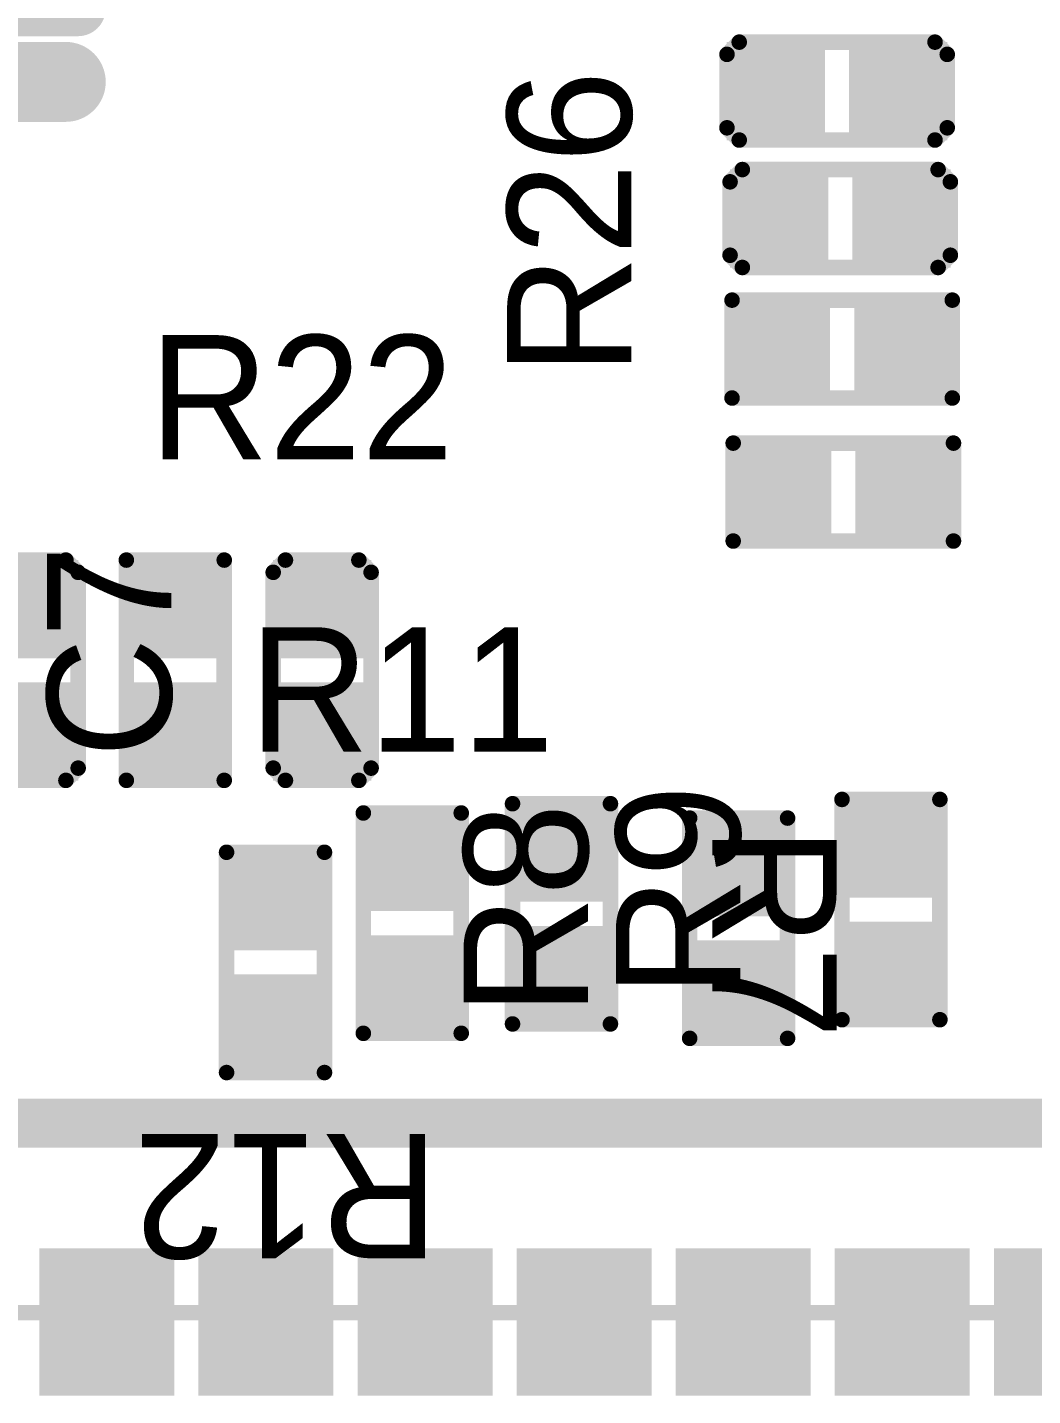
# Model space of a CAD drawing. Extents: x 2.68 to 4.92, y 2.73 to 4.69.
# Drawn here: x 3.6942 to 4.0176, y 2.7413 to 3.1815 of the extents above; entities that cross this region are included whole.
import ezdxf

# ---------------------------------------------------------------- set-up
doc = ezdxf.new("R2010")
doc.units = 0
doc.layers.get('0').update_dxf_attribs({"linetype": 'CONTINUOUS'})
for name, color, linetype in [('BOTTOMLAYER', 5, 'CONTINUOUS'), ('BOTTOMSOLDER', 6, 'CONTINUOUS'), ('MECHANICAL1', 6, 'CONTINUOUS'), ('MULTILAYER', 9, 'CONTINUOUS'), ('TOPLAYER', 1, 'CONTINUOUS'), ('TOPOVERLAY', 2, 'CONTINUOUS'), ('TOPPASTE', 8, 'CONTINUOUS'), ('TOPSOLDER', 216, 'CONTINUOUS')]:
    doc.layers.add(name, color=color, linetype=linetype)

# ---------------------------------------------------------------- blocks, each defined once
blk = doc.blocks.new('0402C_8')
at = {"layer": 'TOPLAYER'}
for points in [[(-0.01181, -0.01181), (0.01181, -0.01181), (-0.01181, 0.01181), (0.01181, 0.01181)], [(0.02756, -0.01181), (0.05118, -0.01181), (0.02756, 0.01181), (0.05118, 0.01181)]]:
    blk.add_solid(points, dxfattribs=at)
at = {"layer": 'TOPOVERLAY', "const_width": 0.005}
for points in [[(-0.01181, 0.01575), (-0.01575, 0.01181)], [(-0.01181, 0.01575), (0.05118, 0.01575)], [(0.05118, 0.01575), (0.05512, 0.01181)], [(-0.01575, 0.01181), (-0.01575, 0.01181)], [(-0.01575, 0.01181), (-0.01575, -0.01181)], [(0.05512, 0.01181), (0.05512, 0.01181)], [(0.05512, 0.01181), (0.05512, -0.01181)], [(-0.01575, -0.01181), (-0.01181, -0.01575)], [(-0.01575, -0.01181), (-0.01575, -0.01181)], [(0.05512, -0.01181), (0.05118, -0.01575)], [(0.05512, -0.01181), (0.05512, -0.01181)], [(-0.01181, -0.01575), (0.05118, -0.01575)], [(0.05118, -0.01575), (0.05118, -0.01575)]]:
    blk.add_lwpolyline(points, dxfattribs=at)
at = {"layer": 'TOPOVERLAY', "const_width": 0.0025}
for points in [[(-0.01306, 0.01575, 1), (-0.01056, 0.01575, 1)], [(-0.01306, 0.01575, 1), (-0.01056, 0.01575, 1)], [(0.04993, 0.01575, 1), (0.05243, 0.01575, 1)], [(0.04993, 0.01575, 1), (0.05243, 0.01575, 1)], [(-0.017, 0.01181, 1), (-0.0145, 0.01181, 1)], [(-0.017, 0.01181, 1), (-0.0145, 0.01181, 1)], [(-0.017, 0.01181, 1), (-0.0145, 0.01181, 1)], [(-0.017, 0.01181, 1), (-0.0145, 0.01181, 1)], [(0.05387, 0.01181, 1), (0.05637, 0.01181, 1)], [(0.05387, 0.01181, 1), (0.05637, 0.01181, 1)], [(0.05387, 0.01181, 1), (0.05637, 0.01181, 1)], [(0.05387, 0.01181, 1), (0.05637, 0.01181, 1)], [(-0.017, -0.01181, 1), (-0.0145, -0.01181, 1)], [(-0.017, -0.01181, 1), (-0.0145, -0.01181, 1)], [(-0.017, -0.01181, 1), (-0.0145, -0.01181, 1)], [(-0.017, -0.01181, 1), (-0.0145, -0.01181, 1)], [(0.05387, -0.01181, 1), (0.05637, -0.01181, 1)], [(0.05387, -0.01181, 1), (0.05637, -0.01181, 1)], [(0.05387, -0.01181, 1), (0.05637, -0.01181, 1)], [(0.05387, -0.01181, 1), (0.05637, -0.01181, 1)], [(-0.01306, -0.01575, 1), (-0.01056, -0.01575, 1)], [(-0.01306, -0.01575, 1), (-0.01056, -0.01575, 1)], [(0.04993, -0.01575, 1), (0.05243, -0.01575, 1)], [(0.04993, -0.01575, 1), (0.05243, -0.01575, 1)], [(0.04993, -0.01575, 1), (0.05243, -0.01575, 1)], [(0.04993, -0.01575, 1), (0.05243, -0.01575, 1)]]:
    blk.add_lwpolyline(points, format="xyb", close=True, dxfattribs=at)
at = {"layer": 'TOPPASTE'}
for points in [[(-0.01181, -0.01181), (0.01181, -0.01181), (-0.01181, 0.01181), (0.01181, 0.01181)], [(0.02756, -0.01181), (0.05118, -0.01181), (0.02756, 0.01181), (0.05118, 0.01181)]]:
    blk.add_solid(points, dxfattribs=at)
at = {"layer": 'TOPSOLDER'}
for points in [[(-0.01581, -0.01581), (0.01581, -0.01581), (-0.01581, 0.01581), (0.01581, 0.01581)], [(0.02356, -0.01581), (0.05518, -0.01581), (0.02356, 0.01581), (0.05518, 0.01581)]]:
    blk.add_solid(points, dxfattribs=at)
blk = doc.blocks.new('0402C_12')
at = {"layer": 'TOPLAYER'}
for points in [[(-0.01181, -0.01181), (0.01181, -0.01181), (-0.01181, 0.01181), (0.01181, 0.01181)], [(0.02756, -0.01181), (0.05118, -0.01181), (0.02756, 0.01181), (0.05118, 0.01181)]]:
    blk.add_solid(points, dxfattribs=at)
at = {"layer": 'TOPOVERLAY', "const_width": 0.005}
for points in [[(-0.01181, 0.01575), (-0.01575, 0.01181)], [(-0.01181, 0.01575), (0.05118, 0.01575)], [(0.05118, 0.01575), (0.05512, 0.01181)], [(-0.01575, 0.01181), (-0.01575, 0.01181)], [(-0.01575, 0.01181), (-0.01575, -0.01181)], [(0.05512, 0.01181), (0.05512, 0.01181)], [(0.05512, 0.01181), (0.05512, -0.01181)], [(-0.01575, -0.01181), (-0.01181, -0.01575)], [(-0.01575, -0.01181), (-0.01575, -0.01181)], [(0.05512, -0.01181), (0.05118, -0.01575)], [(0.05512, -0.01181), (0.05512, -0.01181)], [(-0.01181, -0.01575), (0.05118, -0.01575)], [(0.05118, -0.01575), (0.05118, -0.01575)]]:
    blk.add_lwpolyline(points, dxfattribs=at)
at = {"layer": 'TOPOVERLAY', "const_width": 0.0025}
for points in [[(-0.01306, 0.01575, 1), (-0.01056, 0.01575, 1)], [(-0.01306, 0.01575, 1), (-0.01056, 0.01575, 1)], [(0.04993, 0.01575, 1), (0.05243, 0.01575, 1)], [(0.04993, 0.01575, 1), (0.05243, 0.01575, 1)], [(-0.017, 0.01181, 1), (-0.0145, 0.01181, 1)], [(-0.017, 0.01181, 1), (-0.0145, 0.01181, 1)], [(-0.017, 0.01181, 1), (-0.0145, 0.01181, 1)], [(-0.017, 0.01181, 1), (-0.0145, 0.01181, 1)], [(0.05387, 0.01181, 1), (0.05637, 0.01181, 1)], [(0.05387, 0.01181, 1), (0.05637, 0.01181, 1)], [(0.05387, 0.01181, 1), (0.05637, 0.01181, 1)], [(0.05387, 0.01181, 1), (0.05637, 0.01181, 1)], [(-0.017, -0.01181, 1), (-0.0145, -0.01181, 1)], [(-0.017, -0.01181, 1), (-0.0145, -0.01181, 1)], [(-0.017, -0.01181, 1), (-0.0145, -0.01181, 1)], [(-0.017, -0.01181, 1), (-0.0145, -0.01181, 1)], [(0.05387, -0.01181, 1), (0.05637, -0.01181, 1)], [(0.05387, -0.01181, 1), (0.05637, -0.01181, 1)], [(0.05387, -0.01181, 1), (0.05637, -0.01181, 1)], [(0.05387, -0.01181, 1), (0.05637, -0.01181, 1)], [(-0.01306, -0.01575, 1), (-0.01056, -0.01575, 1)], [(-0.01306, -0.01575, 1), (-0.01056, -0.01575, 1)], [(0.04993, -0.01575, 1), (0.05243, -0.01575, 1)], [(0.04993, -0.01575, 1), (0.05243, -0.01575, 1)], [(0.04993, -0.01575, 1), (0.05243, -0.01575, 1)], [(0.04993, -0.01575, 1), (0.05243, -0.01575, 1)]]:
    blk.add_lwpolyline(points, format="xyb", close=True, dxfattribs=at)
at = {"layer": 'TOPPASTE'}
for points in [[(-0.01181, -0.01181), (0.01181, -0.01181), (-0.01181, 0.01181), (0.01181, 0.01181)], [(0.02756, -0.01181), (0.05118, -0.01181), (0.02756, 0.01181), (0.05118, 0.01181)]]:
    blk.add_solid(points, dxfattribs=at)
at = {"layer": 'TOPSOLDER'}
for points in [[(-0.01581, -0.01581), (0.01581, -0.01581), (-0.01581, 0.01581), (0.01581, 0.01581)], [(0.02356, -0.01581), (0.05518, -0.01581), (0.02356, 0.01581), (0.05518, 0.01581)]]:
    blk.add_solid(points, dxfattribs=at)
blk = doc.blocks.new('0402C_19')
at = {"layer": 'TOPLAYER'}
for points in [[(-0.01181, -0.01181), (0.01181, -0.01181), (-0.01181, 0.01181), (0.01181, 0.01181)], [(0.02756, -0.01181), (0.05118, -0.01181), (0.02756, 0.01181), (0.05118, 0.01181)]]:
    blk.add_solid(points, dxfattribs=at)
at = {"layer": 'TOPOVERLAY', "const_width": 0.005}
for points in [[(-0.01575, 0.01181), (-0.01181, 0.01575)], [(-0.01181, 0.01575), (0.05118, 0.01575)], [(0.05118, 0.01575), (0.05512, 0.01181)], [(-0.01575, 0.01181), (-0.01575, 0.01181)], [(-0.01575, -0.01181), (-0.01575, 0.01181)], [(0.05512, 0.01181), (0.05512, 0.01181)], [(0.05512, -0.01181), (0.05512, 0.01181)], [(-0.01575, -0.01181), (-0.01181, -0.01575)], [(-0.01575, -0.01181), (-0.01575, -0.01181)], [(0.05118, -0.01575), (0.05512, -0.01181)], [(0.05512, -0.01181), (0.05512, -0.01181)], [(-0.01181, -0.01575), (0.05118, -0.01575)], [(0.05118, -0.01575), (0.05118, -0.01575)]]:
    blk.add_lwpolyline(points, dxfattribs=at)
at = {"layer": 'TOPOVERLAY', "const_width": 0.0025}
for points in [[(-0.01306, 0.01575, 1), (-0.01056, 0.01575, 1)], [(-0.01306, 0.01575, 1), (-0.01056, 0.01575, 1)], [(0.04993, 0.01575, 1), (0.05243, 0.01575, 1)], [(0.04993, 0.01575, 1), (0.05243, 0.01575, 1)], [(-0.017, 0.01181, 1), (-0.0145, 0.01181, 1)], [(-0.017, 0.01181, 1), (-0.0145, 0.01181, 1)], [(-0.017, 0.01181, 1), (-0.0145, 0.01181, 1)], [(-0.017, 0.01181, 1), (-0.0145, 0.01181, 1)], [(0.05387, 0.01181, 1), (0.05637, 0.01181, 1)], [(0.05387, 0.01181, 1), (0.05637, 0.01181, 1)], [(0.05387, 0.01181, 1), (0.05637, 0.01181, 1)], [(0.05387, 0.01181, 1), (0.05637, 0.01181, 1)], [(-0.017, -0.01181, 1), (-0.0145, -0.01181, 1)], [(-0.017, -0.01181, 1), (-0.0145, -0.01181, 1)], [(-0.017, -0.01181, 1), (-0.0145, -0.01181, 1)], [(-0.017, -0.01181, 1), (-0.0145, -0.01181, 1)], [(0.05387, -0.01181, 1), (0.05637, -0.01181, 1)], [(0.05387, -0.01181, 1), (0.05637, -0.01181, 1)], [(0.05387, -0.01181, 1), (0.05637, -0.01181, 1)], [(0.05387, -0.01181, 1), (0.05637, -0.01181, 1)], [(-0.01306, -0.01575, 1), (-0.01056, -0.01575, 1)], [(-0.01306, -0.01575, 1), (-0.01056, -0.01575, 1)], [(0.04993, -0.01575, 1), (0.05243, -0.01575, 1)], [(0.04993, -0.01575, 1), (0.05243, -0.01575, 1)], [(0.04993, -0.01575, 1), (0.05243, -0.01575, 1)], [(0.04993, -0.01575, 1), (0.05243, -0.01575, 1)]]:
    blk.add_lwpolyline(points, format="xyb", close=True, dxfattribs=at)
at = {"layer": 'TOPPASTE'}
for points in [[(-0.01181, -0.01181), (0.01181, -0.01181), (-0.01181, 0.01181), (0.01181, 0.01181)], [(0.02756, -0.01181), (0.05118, -0.01181), (0.02756, 0.01181), (0.05118, 0.01181)]]:
    blk.add_solid(points, dxfattribs=at)
at = {"layer": 'TOPSOLDER'}
for points in [[(-0.01581, -0.01581), (0.01581, -0.01581), (-0.01581, 0.01581), (0.01581, 0.01581)], [(0.02356, -0.01581), (0.05518, -0.01581), (0.02356, 0.01581), (0.05518, 0.01581)]]:
    blk.add_solid(points, dxfattribs=at)
blk = doc.blocks.new('0402C_20')
at = {"layer": 'TOPLAYER'}
for points in [[(-0.01181, -0.01181), (0.01181, -0.01181), (-0.01181, 0.01181), (0.01181, 0.01181)], [(0.02756, -0.01181), (0.05118, -0.01181), (0.02756, 0.01181), (0.05118, 0.01181)]]:
    blk.add_solid(points, dxfattribs=at)
at = {"layer": 'TOPOVERLAY', "const_width": 0.005}
for points in [[(-0.01575, 0.01181), (-0.01181, 0.01575)], [(-0.01181, 0.01575), (0.05118, 0.01575)], [(0.05118, 0.01575), (0.05512, 0.01181)], [(-0.01575, 0.01181), (-0.01575, 0.01181)], [(-0.01575, -0.01181), (-0.01575, 0.01181)], [(0.05512, 0.01181), (0.05512, 0.01181)], [(0.05512, -0.01181), (0.05512, 0.01181)], [(-0.01575, -0.01181), (-0.01181, -0.01575)], [(-0.01575, -0.01181), (-0.01575, -0.01181)], [(0.05118, -0.01575), (0.05512, -0.01181)], [(0.05512, -0.01181), (0.05512, -0.01181)], [(-0.01181, -0.01575), (0.05118, -0.01575)], [(0.05118, -0.01575), (0.05118, -0.01575)]]:
    blk.add_lwpolyline(points, dxfattribs=at)
at = {"layer": 'TOPOVERLAY', "const_width": 0.0025}
for points in [[(-0.01306, 0.01575, 1), (-0.01056, 0.01575, 1)], [(-0.01306, 0.01575, 1), (-0.01056, 0.01575, 1)], [(0.04993, 0.01575, 1), (0.05243, 0.01575, 1)], [(0.04993, 0.01575, 1), (0.05243, 0.01575, 1)], [(-0.017, 0.01181, 1), (-0.0145, 0.01181, 1)], [(-0.017, 0.01181, 1), (-0.0145, 0.01181, 1)], [(-0.017, 0.01181, 1), (-0.0145, 0.01181, 1)], [(-0.017, 0.01181, 1), (-0.0145, 0.01181, 1)], [(0.05387, 0.01181, 1), (0.05637, 0.01181, 1)], [(0.05387, 0.01181, 1), (0.05637, 0.01181, 1)], [(0.05387, 0.01181, 1), (0.05637, 0.01181, 1)], [(0.05387, 0.01181, 1), (0.05637, 0.01181, 1)], [(-0.017, -0.01181, 1), (-0.0145, -0.01181, 1)], [(-0.017, -0.01181, 1), (-0.0145, -0.01181, 1)], [(-0.017, -0.01181, 1), (-0.0145, -0.01181, 1)], [(-0.017, -0.01181, 1), (-0.0145, -0.01181, 1)], [(0.05387, -0.01181, 1), (0.05637, -0.01181, 1)], [(0.05387, -0.01181, 1), (0.05637, -0.01181, 1)], [(0.05387, -0.01181, 1), (0.05637, -0.01181, 1)], [(0.05387, -0.01181, 1), (0.05637, -0.01181, 1)], [(-0.01306, -0.01575, 1), (-0.01056, -0.01575, 1)], [(-0.01306, -0.01575, 1), (-0.01056, -0.01575, 1)], [(0.04993, -0.01575, 1), (0.05243, -0.01575, 1)], [(0.04993, -0.01575, 1), (0.05243, -0.01575, 1)], [(0.04993, -0.01575, 1), (0.05243, -0.01575, 1)], [(0.04993, -0.01575, 1), (0.05243, -0.01575, 1)]]:
    blk.add_lwpolyline(points, format="xyb", close=True, dxfattribs=at)
at = {"layer": 'TOPPASTE'}
for points in [[(-0.01181, -0.01181), (0.01181, -0.01181), (-0.01181, 0.01181), (0.01181, 0.01181)], [(0.02756, -0.01181), (0.05118, -0.01181), (0.02756, 0.01181), (0.05118, 0.01181)]]:
    blk.add_solid(points, dxfattribs=at)
at = {"layer": 'TOPSOLDER'}
for points in [[(-0.01581, -0.01581), (0.01581, -0.01581), (-0.01581, 0.01581), (0.01581, 0.01581)], [(0.02356, -0.01581), (0.05518, -0.01581), (0.02356, 0.01581), (0.05518, 0.01581)]]:
    blk.add_solid(points, dxfattribs=at)
blk = doc.blocks.new('_____________36')
at = {"layer": 'BOTTOMLAYER'}
for points in [[(0.34055, -0.02269), (0.37598, -0.02269), (0.34055, 0.01668), (0.37598, 0.01668)], [(0.39173, -0.02269), (0.42717, -0.02269), (0.39173, 0.01668), (0.42717, 0.01668)], [(0.44291, -0.02269), (0.47835, -0.02269), (0.44291, 0.01668), (0.47835, 0.01668)], [(0.49409, -0.02269), (0.52953, -0.02269), (0.49409, 0.01668), (0.52953, 0.01668)], [(0.54528, -0.02269), (0.58071, -0.02269), (0.54528, 0.01668), (0.58071, 0.01668)], [(0.59646, -0.02269), (0.63189, -0.02269), (0.59646, 0.01668), (0.63189, 0.01668)], [(0.64764, -0.02269), (0.68307, -0.02269), (0.64764, 0.01668), (0.68307, 0.01668)]]:
    blk.add_solid(points, dxfattribs=at)
at = {"layer": 'BOTTOMSOLDER'}
for points in [[(0.33655, -0.02669), (0.37998, -0.02669), (0.33655, 0.02068), (0.37998, 0.02068)], [(0.38773, -0.02669), (0.43117, -0.02669), (0.38773, 0.02068), (0.43117, 0.02068)], [(0.43891, -0.02669), (0.48235, -0.02669), (0.43891, 0.02068), (0.48235, 0.02068)], [(0.49009, -0.02669), (0.53353, -0.02669), (0.49009, 0.02068), (0.53353, 0.02068)], [(0.54128, -0.02669), (0.58471, -0.02669), (0.54128, 0.02068), (0.58471, 0.02068)], [(0.59246, -0.02669), (0.63589, -0.02669), (0.59246, 0.02068), (0.63589, 0.02068)], [(0.64364, -0.02669), (0.68707, -0.02669), (0.64364, 0.02068), (0.68707, 0.02068)]]:
    blk.add_solid(points, dxfattribs=at)
at = {"layer": 'MULTILAYER'}
for points in [[(0.34055, -0.02269), (0.37598, -0.02269), (0.34055, 0.01668), (0.37598, 0.01668)], [(0.39173, -0.02269), (0.42717, -0.02269), (0.39173, 0.01668), (0.42717, 0.01668)], [(0.44291, -0.02269), (0.47835, -0.02269), (0.44291, 0.01668), (0.47835, 0.01668)], [(0.49409, -0.02269), (0.52953, -0.02269), (0.49409, 0.01668), (0.52953, 0.01668)], [(0.54528, -0.02269), (0.58071, -0.02269), (0.54528, 0.01668), (0.58071, 0.01668)], [(0.59646, -0.02269), (0.63189, -0.02269), (0.59646, 0.01668), (0.63189, 0.01668)], [(0.64764, -0.02269), (0.68307, -0.02269), (0.64764, 0.01668), (0.68307, 0.01668)]]:
    blk.add_solid(points, dxfattribs=at)
at = {"layer": 'TOPLAYER'}
for points in [[(0.34055, -0.02269), (0.37598, -0.02269), (0.34055, 0.01668), (0.37598, 0.01668)], [(0.39173, -0.02269), (0.42717, -0.02269), (0.39173, 0.01668), (0.42717, 0.01668)], [(0.44291, -0.02269), (0.47835, -0.02269), (0.44291, 0.01668), (0.47835, 0.01668)], [(0.49409, -0.02269), (0.52953, -0.02269), (0.49409, 0.01668), (0.52953, 0.01668)], [(0.54528, -0.02269), (0.58071, -0.02269), (0.54528, 0.01668), (0.58071, 0.01668)], [(0.59646, -0.02269), (0.63189, -0.02269), (0.59646, 0.01668), (0.63189, 0.01668)], [(0.64764, -0.02269), (0.68307, -0.02269), (0.64764, 0.01668), (0.68307, 0.01668)]]:
    blk.add_solid(points, dxfattribs=at)
at = {"layer": 'TOPSOLDER'}
for points in [[(0.33655, -0.02669), (0.37998, -0.02669), (0.33655, 0.02068), (0.37998, 0.02068)], [(0.38773, -0.02669), (0.43117, -0.02669), (0.38773, 0.02068), (0.43117, 0.02068)], [(0.43891, -0.02669), (0.48235, -0.02669), (0.43891, 0.02068), (0.48235, 0.02068)], [(0.49009, -0.02669), (0.53353, -0.02669), (0.49009, 0.02068), (0.53353, 0.02068)], [(0.54128, -0.02669), (0.58471, -0.02669), (0.54128, 0.02068), (0.58471, 0.02068)], [(0.59246, -0.02669), (0.63589, -0.02669), (0.59246, 0.02068), (0.63589, 0.02068)], [(0.64364, -0.02669), (0.68707, -0.02669), (0.64364, 0.02068), (0.68707, 0.02068)]]:
    blk.add_solid(points, dxfattribs=at)
blk = doc.blocks.new('0402R_48')
at = {"layer": 'TOPLAYER'}
for points in [[(-0.01181, -0.01181), (0.01181, -0.01181), (-0.01181, 0.01181), (0.01181, 0.01181)], [(0.02756, -0.01181), (0.05118, -0.01181), (0.02756, 0.01181), (0.05118, 0.01181)]]:
    blk.add_solid(points, dxfattribs=at)
at = {"layer": 'TOPOVERLAY', "const_width": 0.005}
for points in [[(0.05512, 0.01575), (-0.01575, 0.01575)], [(-0.01575, -0.01575), (-0.01575, 0.01575)], [(0.05512, -0.01575), (0.05512, 0.01575)], [(0.05512, -0.01575), (-0.01575, -0.01575)]]:
    blk.add_lwpolyline(points, dxfattribs=at)
at = {"layer": 'TOPOVERLAY', "const_width": 0.0025}
for points in [[(-0.017, 0.01575, 1), (-0.0145, 0.01575, 1)], [(-0.017, 0.01575, 1), (-0.0145, 0.01575, 1)], [(0.05387, 0.01575, 1), (0.05637, 0.01575, 1)], [(0.05387, 0.01575, 1), (0.05637, 0.01575, 1)], [(-0.017, -0.01575, 1), (-0.0145, -0.01575, 1)], [(-0.017, -0.01575, 1), (-0.0145, -0.01575, 1)], [(0.05387, -0.01575, 1), (0.05637, -0.01575, 1)], [(0.05387, -0.01575, 1), (0.05637, -0.01575, 1)]]:
    blk.add_lwpolyline(points, format="xyb", close=True, dxfattribs=at)
at = {"layer": 'TOPPASTE'}
for points in [[(-0.01181, -0.01181), (0.01181, -0.01181), (-0.01181, 0.01181), (0.01181, 0.01181)], [(0.02756, -0.01181), (0.05118, -0.01181), (0.02756, 0.01181), (0.05118, 0.01181)]]:
    blk.add_solid(points, dxfattribs=at)
at = {"layer": 'TOPSOLDER'}
for points in [[(-0.01581, -0.01581), (0.01581, -0.01581), (-0.01581, 0.01581), (0.01581, 0.01581)], [(0.02356, -0.01581), (0.05518, -0.01581), (0.02356, 0.01581), (0.05518, 0.01581)]]:
    blk.add_solid(points, dxfattribs=at)
blk = doc.blocks.new('0402R_49')
at = {"layer": 'TOPLAYER'}
for points in [[(-0.01181, -0.01181), (0.01181, -0.01181), (-0.01181, 0.01181), (0.01181, 0.01181)], [(0.02756, -0.01181), (0.05118, -0.01181), (0.02756, 0.01181), (0.05118, 0.01181)]]:
    blk.add_solid(points, dxfattribs=at)
at = {"layer": 'TOPOVERLAY', "const_width": 0.005}
for points in [[(-0.01575, 0.01575), (0.05512, 0.01575)], [(-0.01575, 0.01575), (-0.01575, -0.01575)], [(0.05512, 0.01575), (0.05512, -0.01575)], [(-0.01575, -0.01575), (0.05512, -0.01575)]]:
    blk.add_lwpolyline(points, dxfattribs=at)
at = {"layer": 'TOPOVERLAY', "const_width": 0.0025}
for points in [[(-0.017, 0.01575, 1), (-0.0145, 0.01575, 1)], [(-0.017, 0.01575, 1), (-0.0145, 0.01575, 1)], [(0.05387, 0.01575, 1), (0.05637, 0.01575, 1)], [(0.05387, 0.01575, 1), (0.05637, 0.01575, 1)], [(-0.017, -0.01575, 1), (-0.0145, -0.01575, 1)], [(-0.017, -0.01575, 1), (-0.0145, -0.01575, 1)], [(0.05387, -0.01575, 1), (0.05637, -0.01575, 1)], [(0.05387, -0.01575, 1), (0.05637, -0.01575, 1)]]:
    blk.add_lwpolyline(points, format="xyb", close=True, dxfattribs=at)
at = {"layer": 'TOPPASTE'}
for points in [[(-0.01181, -0.01181), (0.01181, -0.01181), (-0.01181, 0.01181), (0.01181, 0.01181)], [(0.02756, -0.01181), (0.05118, -0.01181), (0.02756, 0.01181), (0.05118, 0.01181)]]:
    blk.add_solid(points, dxfattribs=at)
at = {"layer": 'TOPSOLDER'}
for points in [[(-0.01581, -0.01581), (0.01581, -0.01581), (-0.01581, 0.01581), (0.01581, 0.01581)], [(0.02356, -0.01581), (0.05518, -0.01581), (0.02356, 0.01581), (0.05518, 0.01581)]]:
    blk.add_solid(points, dxfattribs=at)
blk = doc.blocks.new('0402R_50')
at = {"layer": 'TOPLAYER'}
for points in [[(-0.01181, -0.01181), (0.01181, -0.01181), (-0.01181, 0.01181), (0.01181, 0.01181)], [(0.02756, -0.01181), (0.05118, -0.01181), (0.02756, 0.01181), (0.05118, 0.01181)]]:
    blk.add_solid(points, dxfattribs=at)
at = {"layer": 'TOPOVERLAY', "const_width": 0.005}
for points in [[(-0.01575, 0.01575), (0.05512, 0.01575)], [(-0.01575, 0.01575), (-0.01575, -0.01575)], [(0.05512, 0.01575), (0.05512, -0.01575)], [(-0.01575, -0.01575), (0.05512, -0.01575)]]:
    blk.add_lwpolyline(points, dxfattribs=at)
at = {"layer": 'TOPOVERLAY', "const_width": 0.0025}
for points in [[(-0.017, 0.01575, 1), (-0.0145, 0.01575, 1)], [(-0.017, 0.01575, 1), (-0.0145, 0.01575, 1)], [(0.05387, 0.01575, 1), (0.05637, 0.01575, 1)], [(0.05387, 0.01575, 1), (0.05637, 0.01575, 1)], [(-0.017, -0.01575, 1), (-0.0145, -0.01575, 1)], [(-0.017, -0.01575, 1), (-0.0145, -0.01575, 1)], [(0.05387, -0.01575, 1), (0.05637, -0.01575, 1)], [(0.05387, -0.01575, 1), (0.05637, -0.01575, 1)]]:
    blk.add_lwpolyline(points, format="xyb", close=True, dxfattribs=at)
at = {"layer": 'TOPPASTE'}
for points in [[(-0.01181, -0.01181), (0.01181, -0.01181), (-0.01181, 0.01181), (0.01181, 0.01181)], [(0.02756, -0.01181), (0.05118, -0.01181), (0.02756, 0.01181), (0.05118, 0.01181)]]:
    blk.add_solid(points, dxfattribs=at)
at = {"layer": 'TOPSOLDER'}
for points in [[(-0.01581, -0.01581), (0.01581, -0.01581), (-0.01581, 0.01581), (0.01581, 0.01581)], [(0.02356, -0.01581), (0.05518, -0.01581), (0.02356, 0.01581), (0.05518, 0.01581)]]:
    blk.add_solid(points, dxfattribs=at)
blk = doc.blocks.new('0402R_52')
at = {"layer": 'TOPLAYER'}
for points in [[(-0.01181, -0.01181), (0.01181, -0.01181), (-0.01181, 0.01181), (0.01181, 0.01181)], [(0.02756, -0.01181), (0.05118, -0.01181), (0.02756, 0.01181), (0.05118, 0.01181)]]:
    blk.add_solid(points, dxfattribs=at)
at = {"layer": 'TOPOVERLAY', "const_width": 0.005}
for points in [[(-0.01575, 0.01575), (0.05512, 0.01575)], [(-0.01575, 0.01575), (-0.01575, -0.01575)], [(0.05512, 0.01575), (0.05512, -0.01575)], [(-0.01575, -0.01575), (0.05512, -0.01575)]]:
    blk.add_lwpolyline(points, dxfattribs=at)
at = {"layer": 'TOPOVERLAY', "const_width": 0.0025}
for points in [[(-0.017, 0.01575, 1), (-0.0145, 0.01575, 1)], [(-0.017, 0.01575, 1), (-0.0145, 0.01575, 1)], [(0.05387, 0.01575, 1), (0.05637, 0.01575, 1)], [(0.05387, 0.01575, 1), (0.05637, 0.01575, 1)], [(-0.017, -0.01575, 1), (-0.0145, -0.01575, 1)], [(-0.017, -0.01575, 1), (-0.0145, -0.01575, 1)], [(0.05387, -0.01575, 1), (0.05637, -0.01575, 1)], [(0.05387, -0.01575, 1), (0.05637, -0.01575, 1)]]:
    blk.add_lwpolyline(points, format="xyb", close=True, dxfattribs=at)
at = {"layer": 'TOPPASTE'}
for points in [[(-0.01181, -0.01181), (0.01181, -0.01181), (-0.01181, 0.01181), (0.01181, 0.01181)], [(0.02756, -0.01181), (0.05118, -0.01181), (0.02756, 0.01181), (0.05118, 0.01181)]]:
    blk.add_solid(points, dxfattribs=at)
at = {"layer": 'TOPSOLDER'}
for points in [[(-0.01581, -0.01581), (0.01581, -0.01581), (-0.01581, 0.01581), (0.01581, 0.01581)], [(0.02356, -0.01581), (0.05518, -0.01581), (0.02356, 0.01581), (0.05518, 0.01581)]]:
    blk.add_solid(points, dxfattribs=at)
blk = doc.blocks.new('0402R_53')
at = {"layer": 'TOPLAYER'}
for points in [[(-0.01181, -0.01181), (0.01181, -0.01181), (-0.01181, 0.01181), (0.01181, 0.01181)], [(0.02756, -0.01181), (0.05118, -0.01181), (0.02756, 0.01181), (0.05118, 0.01181)]]:
    blk.add_solid(points, dxfattribs=at)
at = {"layer": 'TOPOVERLAY', "const_width": 0.005}
for points in [[(0.05512, 0.01575), (-0.01575, 0.01575)], [(-0.01575, -0.01575), (-0.01575, 0.01575)], [(0.05512, -0.01575), (0.05512, 0.01575)], [(0.05512, -0.01575), (-0.01575, -0.01575)]]:
    blk.add_lwpolyline(points, dxfattribs=at)
at = {"layer": 'TOPOVERLAY', "const_width": 0.0025}
for points in [[(-0.017, 0.01575, 1), (-0.0145, 0.01575, 1)], [(-0.017, 0.01575, 1), (-0.0145, 0.01575, 1)], [(0.05387, 0.01575, 1), (0.05637, 0.01575, 1)], [(0.05387, 0.01575, 1), (0.05637, 0.01575, 1)], [(-0.017, -0.01575, 1), (-0.0145, -0.01575, 1)], [(-0.017, -0.01575, 1), (-0.0145, -0.01575, 1)], [(0.05387, -0.01575, 1), (0.05637, -0.01575, 1)], [(0.05387, -0.01575, 1), (0.05637, -0.01575, 1)]]:
    blk.add_lwpolyline(points, format="xyb", close=True, dxfattribs=at)
at = {"layer": 'TOPPASTE'}
for points in [[(-0.01181, -0.01181), (0.01181, -0.01181), (-0.01181, 0.01181), (0.01181, 0.01181)], [(0.02756, -0.01181), (0.05118, -0.01181), (0.02756, 0.01181), (0.05118, 0.01181)]]:
    blk.add_solid(points, dxfattribs=at)
at = {"layer": 'TOPSOLDER'}
for points in [[(-0.01581, -0.01581), (0.01581, -0.01581), (-0.01581, 0.01581), (0.01581, 0.01581)], [(0.02356, -0.01581), (0.05518, -0.01581), (0.02356, 0.01581), (0.05518, 0.01581)]]:
    blk.add_solid(points, dxfattribs=at)
blk = doc.blocks.new('0402R_63')
at = {"layer": 'TOPLAYER'}
for points in [[(-0.01181, -0.01181), (0.01181, -0.01181), (-0.01181, 0.01181), (0.01181, 0.01181)], [(0.02756, -0.01181), (0.05118, -0.01181), (0.02756, 0.01181), (0.05118, 0.01181)]]:
    blk.add_solid(points, dxfattribs=at)
at = {"layer": 'TOPOVERLAY', "const_width": 0.005}
for points in [[(-0.01575, 0.01575), (0.05512, 0.01575)], [(-0.01575, 0.01575), (-0.01575, -0.01575)], [(0.05512, 0.01575), (0.05512, -0.01575)], [(-0.01575, -0.01575), (0.05512, -0.01575)]]:
    blk.add_lwpolyline(points, dxfattribs=at)
at = {"layer": 'TOPOVERLAY', "const_width": 0.0025}
for points in [[(-0.017, 0.01575, 1), (-0.0145, 0.01575, 1)], [(-0.017, 0.01575, 1), (-0.0145, 0.01575, 1)], [(0.05387, 0.01575, 1), (0.05637, 0.01575, 1)], [(0.05387, 0.01575, 1), (0.05637, 0.01575, 1)], [(-0.017, -0.01575, 1), (-0.0145, -0.01575, 1)], [(-0.017, -0.01575, 1), (-0.0145, -0.01575, 1)], [(0.05387, -0.01575, 1), (0.05637, -0.01575, 1)], [(0.05387, -0.01575, 1), (0.05637, -0.01575, 1)]]:
    blk.add_lwpolyline(points, format="xyb", close=True, dxfattribs=at)
at = {"layer": 'TOPPASTE'}
for points in [[(-0.01181, -0.01181), (0.01181, -0.01181), (-0.01181, 0.01181), (0.01181, 0.01181)], [(0.02756, -0.01181), (0.05118, -0.01181), (0.02756, 0.01181), (0.05118, 0.01181)]]:
    blk.add_solid(points, dxfattribs=at)
at = {"layer": 'TOPSOLDER'}
for points in [[(-0.01581, -0.01581), (0.01581, -0.01581), (-0.01581, 0.01581), (0.01581, 0.01581)], [(0.02356, -0.01581), (0.05518, -0.01581), (0.02356, 0.01581), (0.05518, 0.01581)]]:
    blk.add_solid(points, dxfattribs=at)
blk = doc.blocks.new('0402R_66')
at = {"layer": 'TOPLAYER'}
for points in [[(-0.01181, -0.01181), (0.01181, -0.01181), (-0.01181, 0.01181), (0.01181, 0.01181)], [(0.02756, -0.01181), (0.05118, -0.01181), (0.02756, 0.01181), (0.05118, 0.01181)]]:
    blk.add_solid(points, dxfattribs=at)
at = {"layer": 'TOPOVERLAY', "const_width": 0.005}
for points in [[(0.05512, 0.01575), (-0.01575, 0.01575)], [(-0.01575, 0.01575), (-0.01575, -0.01575)], [(0.05512, 0.01575), (0.05512, -0.01575)], [(0.05512, -0.01575), (-0.01575, -0.01575)]]:
    blk.add_lwpolyline(points, dxfattribs=at)
at = {"layer": 'TOPOVERLAY', "const_width": 0.0025}
for points in [[(-0.017, 0.01575, 1), (-0.0145, 0.01575, 1)], [(-0.017, 0.01575, 1), (-0.0145, 0.01575, 1)], [(0.05387, 0.01575, 1), (0.05637, 0.01575, 1)], [(0.05387, 0.01575, 1), (0.05637, 0.01575, 1)], [(-0.017, -0.01575, 1), (-0.0145, -0.01575, 1)], [(-0.017, -0.01575, 1), (-0.0145, -0.01575, 1)], [(0.05387, -0.01575, 1), (0.05637, -0.01575, 1)], [(0.05387, -0.01575, 1), (0.05637, -0.01575, 1)]]:
    blk.add_lwpolyline(points, format="xyb", close=True, dxfattribs=at)
at = {"layer": 'TOPPASTE'}
for points in [[(-0.01181, -0.01181), (0.01181, -0.01181), (-0.01181, 0.01181), (0.01181, 0.01181)], [(0.02756, -0.01181), (0.05118, -0.01181), (0.02756, 0.01181), (0.05118, 0.01181)]]:
    blk.add_solid(points, dxfattribs=at)
at = {"layer": 'TOPSOLDER'}
for points in [[(-0.01581, -0.01581), (0.01581, -0.01581), (-0.01581, 0.01581), (0.01581, 0.01581)], [(0.02356, -0.01581), (0.05518, -0.01581), (0.02356, 0.01581), (0.05518, 0.01581)]]:
    blk.add_solid(points, dxfattribs=at)
blk = doc.blocks.new('0402R_67')
at = {"layer": 'TOPLAYER'}
for points in [[(-0.01181, -0.01181), (0.01181, -0.01181), (-0.01181, 0.01181), (0.01181, 0.01181)], [(0.02756, -0.01181), (0.05118, -0.01181), (0.02756, 0.01181), (0.05118, 0.01181)]]:
    blk.add_solid(points, dxfattribs=at)
at = {"layer": 'TOPOVERLAY', "const_width": 0.005}
for points in [[(-0.01575, 0.01575), (0.05512, 0.01575)], [(-0.01575, -0.01575), (-0.01575, 0.01575)], [(0.05512, -0.01575), (0.05512, 0.01575)], [(-0.01575, -0.01575), (0.05512, -0.01575)]]:
    blk.add_lwpolyline(points, dxfattribs=at)
at = {"layer": 'TOPOVERLAY', "const_width": 0.0025}
for points in [[(-0.017, 0.01575, 1), (-0.0145, 0.01575, 1)], [(-0.017, 0.01575, 1), (-0.0145, 0.01575, 1)], [(0.05387, 0.01575, 1), (0.05637, 0.01575, 1)], [(0.05387, 0.01575, 1), (0.05637, 0.01575, 1)], [(-0.017, -0.01575, 1), (-0.0145, -0.01575, 1)], [(-0.017, -0.01575, 1), (-0.0145, -0.01575, 1)], [(0.05387, -0.01575, 1), (0.05637, -0.01575, 1)], [(0.05387, -0.01575, 1), (0.05637, -0.01575, 1)]]:
    blk.add_lwpolyline(points, format="xyb", close=True, dxfattribs=at)
at = {"layer": 'TOPPASTE'}
for points in [[(-0.01181, -0.01181), (0.01181, -0.01181), (-0.01181, 0.01181), (0.01181, 0.01181)], [(0.02756, -0.01181), (0.05118, -0.01181), (0.02756, 0.01181), (0.05118, 0.01181)]]:
    blk.add_solid(points, dxfattribs=at)
at = {"layer": 'TOPSOLDER'}
for points in [[(-0.01581, -0.01581), (0.01581, -0.01581), (-0.01581, 0.01581), (0.01581, 0.01581)], [(0.02356, -0.01581), (0.05518, -0.01581), (0.02356, 0.01581), (0.05518, 0.01581)]]:
    blk.add_solid(points, dxfattribs=at)
blk = doc.blocks.new('TQFP_48_81')
at = {"layer": 'TOPLAYER', "const_width": 0.01772}
blk.add_lwpolyline([(0.06496, -0.28051), (0.06496, -0.25098)], dxfattribs=at)
at = {"layer": 'TOPLAYER', "const_width": 0.00886}
blk.add_lwpolyline([(0.06053, -0.28051, 1), (0.06939, -0.28051, 1)], format="xyb", close=True, dxfattribs=at)
at = {"layer": 'TOPPASTE', "const_width": 0.01772}
blk.add_lwpolyline([(0.06496, -0.28051), (0.06496, -0.25098)], dxfattribs=at)
at = {"layer": 'TOPPASTE', "const_width": 0.00886}
blk.add_lwpolyline([(0.06053, -0.28051, 1), (0.06939, -0.28051, 1)], format="xyb", close=True, dxfattribs=at)
at = {"layer": 'TOPSOLDER'}
for points, const_width in [([(0.06496, -0.28051), (0.06496, -0.25098)], 0.02572), ([(0.08858, -0.28445), (0.08858, -0.24705)], 0.01784)]:
    blk.add_lwpolyline(points, dxfattribs=dict(at, const_width=const_width))
for points, const_width in [([(0.05853, -0.28051, 1), (0.07139, -0.28051, 1)], 0.01286), ([(0.08412, -0.28445, 1), (0.09304, -0.28445, 1)], 0.00892)]:
    blk.add_lwpolyline(points, format="xyb", close=True, dxfattribs=dict(at, const_width=const_width))

msp = doc.modelspace()

# ---------------------------------------------------------------- linework, layer by layer
at = {"layer": 'MECHANICAL1', "const_width": 0.005}
msp.add_lwpolyline([(2.954, 2.768), (4.84376, 2.768)], dxfattribs=at)
at = {"layer": 'TOPSOLDER', "const_width": 0.01575}
msp.add_lwpolyline([(2.967, 2.829), (4.831, 2.829)], dxfattribs=at)

# ---------------------------------------------------------------- block references
for name, p, rotation in [('TQFP_48_81', (3.426, 3.099), 90), ('0402C_19', (3.935, 3.161), 360), ('0402C_20', (3.936, 3.12), 360), ('0402R_66', (3.976, 3.078), 180), ('0402R_67', (3.937, 3.032), 360), ('0402C_8', (3.69475, 2.955), 90), ('0402R_63', (3.74175, 2.955), 90), ('0402C_12', (3.789, 2.955), 90), ('0402R_48', (3.866, 2.916), 270), ('0402R_50', (3.972, 2.878), 90), ('0402R_53', (3.818, 2.913), 270), ('0402R_49', (3.923, 2.872), 90), ('0402R_52', (3.774, 2.861), 90), ('_____________36', (3.36148, 2.768), 360)]:
    msp.add_blockref(name, p, dxfattribs=dict(rotation=rotation))

# ---------------------------------------------------------------- texts
at = {"layer": 'TOPOVERLAY'}
for s, rotation, p in [('R26', 90, (3.8885, 3.0695)), ('C7', 90, (3.7405, 2.9465)), ('R9', 90, (3.9235, 2.8695)), ('R8', 90, (3.8745, 2.8635)), ('R7', 270, (3.9145, 2.9245)), ('R12', 180, (3.8265, 2.8255))]:
    msp.add_text(s, height=0.04, rotation=rotation, dxfattribs=at).set_placement(p)
for s, p in [('R22', (3.73325, 3.0425)), ('R11', (3.7655, 2.9485))]:
    msp.add_text(s, height=0.04, dxfattribs=at).set_placement(p)

doc.saveas('drawing.dxf')
